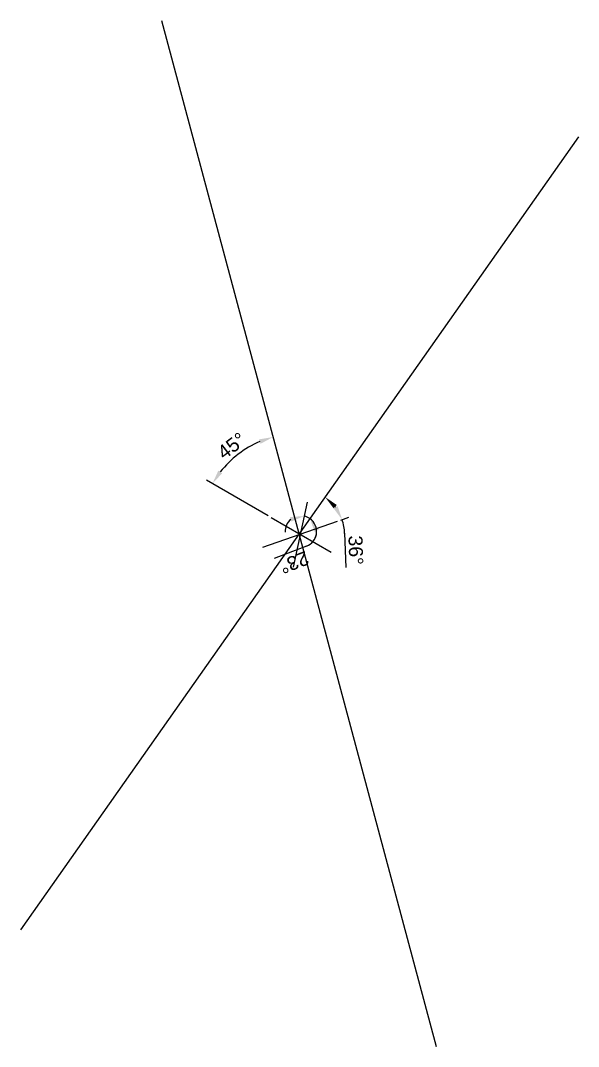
# Model space of a CAD drawing. Header units: millimetres. Extents: x -3162 to 22143, y 2650 to 20267.
# Drawn here: x 5470.7 to 5570.7, y 15204.9 to 15388.7 of the extents above; entities that cross this region are included whole.
import ezdxf

# ---------------------------------------------------------------- set-up
doc = ezdxf.new("R2010")
doc.units = ezdxf.units.MM
doc.layers.add('Для вращения', color=7, linetype='Continuous')
doc.layers.add('Слой1', color=255, linetype='Continuous')
doc.styles.get("Standard").update_dxf_attribs({"font": 'arial.ttf'})
doc.dimstyles.new('ISO-25', dxfattribs={"dimtxt": 2.5, "dimasz": 2.5, "dimexe": 1.25, "dimexo": 0.625, "dimtad": 1, "dimtxsty": 'Standard', "dimcen": 2.5, "dimadec": 0, "dimazin": 0, "dimtfac": 1, "dimtmove": 0, "dimatfit": 3, "dimfxl": 1, "dimarcsym": 0})

# ---------------------------------------------------------------- blocks, each defined once
blk = doc.blocks.new('*D4')
at = {"layer": 'Defpoints', "color": 0, "transparency": 16777216}
for p in [(5495.94, 15388.75), (5511.63, 15312.32), (5515.63, 15299.7), (5526.36, 15293.5), (5545.2, 15204.91)]:
    blk.add_point(p, dxfattribs=at)
at = {"layer": 'Для вращения', "color": 0, "lineweight": -2, "transparency": 16777216}
blk.add_line((5515.09, 15300.01), (5504.01, 15306.41), dxfattribs=at)
blk.add_arc((5520.57, 15296.85), 17.87, 113.0226, 141.9774, dxfattribs=at)
at = {"layer": 'Для вращения', "color": 0, "transparency": 16777216}
for points in [[(5513.44, 15313.69), (5513.71, 15312.9), (5515.94, 15314.11)], [(5506.83, 15307.62), (5506.14, 15308.09), (5505.09, 15305.78)]]:
    blk.add_solid(points, dxfattribs=at)
at = {"layer": 'Для вращения', "color": 0, "transparency": 16777216, "insert": (5508.53, 15312.53), "char_height": 2.5, "attachment_point": 5, "rotation": 37.5}
blk.add_mtext('45°', dxfattribs=at)
blk = doc.blocks.new('*D10')
at = {"layer": 'Defpoints', "color": 0, "transparency": 16777216}
for p in [(5570.68, 15367.89), (5522.06, 15302.43), (5521.89, 15299.86), (5519.54, 15290.79), (5470.69, 15225.81)]:
    blk.add_point(p, dxfattribs=at)
at = {"layer": 'Слой1', "color": 0, "lineweight": -2, "transparency": 16777216}
blk.add_line((5521.94, 15294.55), (5516.16, 15292.32), dxfattribs=at)
for start, end in [(130.1002, 182.445), (54.8613, 77.7555), (291.0567, 54.8613), (310.1719, 2.5166)]:
    blk.add_arc((5520.93, 15297.19), 2.83, start, end, dxfattribs=at)
at = {"layer": 'Слой1', "color": 0, "transparency": 16777216}
for points in [[(5519, 15299.77), (5519.2, 15298.96), (5521.53, 15299.96)], [(5523.39, 15297.12), (5524.12, 15297.52), (5522.56, 15299.51)]]:
    blk.add_solid(points, dxfattribs=at)
at = {"layer": 'Слой1', "color": 0, "transparency": 16777216, "insert": (5519.74, 15291.66), "char_height": 2.5, "attachment_point": 5, "rotation": 201.0567}
blk.add_mtext('23°', dxfattribs=at)
blk = doc.blocks.new('*D11')
at = {"layer": 'Defpoints', "color": 0, "transparency": 16777216}
for p in [(5570.68, 15367.89), (5526.56, 15302.24), (5527.5, 15299.03), (5514.09, 15294.39), (5470.69, 15225.81)]:
    blk.add_point(p, dxfattribs=at)
at = {"layer": 'Слой1', "color": 0, "lineweight": -2, "transparency": 16777216}
for p, q in [((5528.09, 15299.24), (5529.5, 15299.73)), ((5528.77, 15296.86), (5528.96, 15290.71))]:
    blk.add_line(p, q, dxfattribs=at)
for start, end in [(36.5176, 37.4597), (1.7144, 19.116)]:
    blk.add_arc((5520.51, 15296.61), 8.26, start, end, dxfattribs=at)
at = {"layer": 'Слой1', "color": 0, "transparency": 16777216}
for points in [[(5526.79, 15301.34), (5527.36, 15301.94), (5525.27, 15303.37)], [(5527.52, 15301.72), (5526.79, 15301.33), (5528.32, 15299.32)]]:
    blk.add_solid(points, dxfattribs=at)
at = {"layer": 'Слой1', "color": 0, "transparency": 16777216, "insert": (5530.77, 15293.84), "char_height": 2.5, "attachment_point": 5, "rotation": 271.7144}
blk.add_mtext('36°', dxfattribs=at)

msp = doc.modelspace()

# ---------------------------------------------------------------- linework, layer by layer
at = {"layer": 'Для вращения', "color": 1}
for p, q in [((5495.942, 15388.745), (5545.2, 15204.91)), ((5515.631, 15299.698), (5526.363, 15293.502))]:
    msp.add_line(p, q, dxfattribs=at)
at = {"layer": 'Слой1', "color": 4}
for p, q in [((5570.683, 15367.891), (5470.687, 15225.815)), ((5522.063, 15302.434), (5519.536, 15290.793)), ((5514.095, 15294.386), (5527.502, 15299.033))]:
    msp.add_line(p, q, dxfattribs=at)

# ---------------------------------------------------------------- dimensions: what is measured, and where the dimension line sits
at = {"layer": 'Для вращения', "color": 1}
dim = msp.add_angular_dim_2l(base=(5511.631, 15312.324), line1=((5515.631, 15299.698), (5526.363, 15293.502)), line2=((5495.942, 15388.745), (5545.2, 15204.91)), dimstyle='ISO-25', dxfattribs=at)
dim.commit()
dim.dimension.update_dxf_attribs({"geometry": '*D4', "text_midpoint": (5508.533, 15312.53)})
at = {"layer": 'Слой1', "color": 4}
for base, line1, line2, picture, middle in [((5521.889, 15299.86), ((5522.063, 15302.434), (5519.536, 15290.793)), ((5570.683, 15367.891), (5470.687, 15225.815)), '*D10', (5519.736, 15291.662)), ((5526.563, 15302.241), ((5570.683, 15367.891), (5470.687, 15225.815)), ((5514.095, 15294.386), (5527.502, 15299.033)), '*D11', (5530.768, 15293.84))]:
    dim = msp.add_angular_dim_2l(base=base, line1=line1, line2=line2, dimstyle='ISO-25', dxfattribs=at)
    dim.commit()
    dim.dimension.update_dxf_attribs({"geometry": picture, "text_midpoint": middle})

doc.saveas('drawing.dxf')
